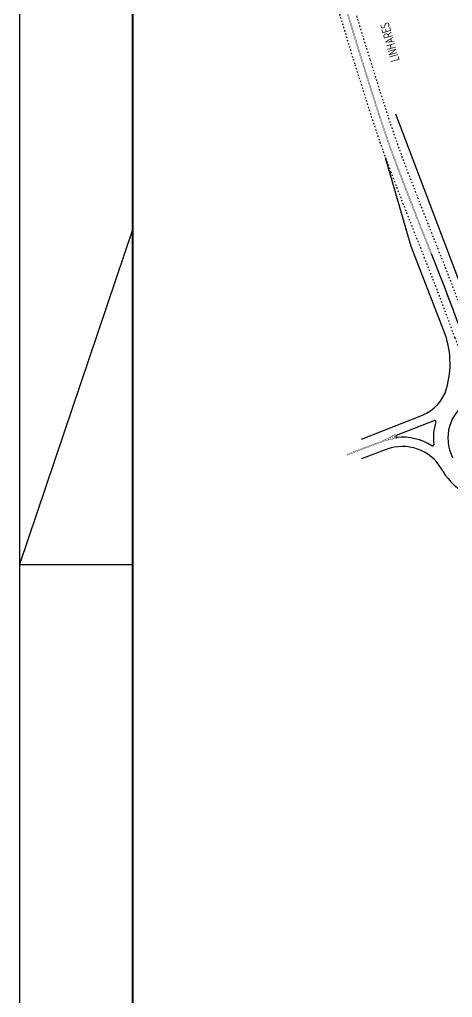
# Model space of a CAD drawing. Header units: millimetres. Extents: x 213327 to 525909, y -6334 to 157033.
# Drawn here: x 213327 to 232464, y 61273 to 104542 of the extents above; entities that cross this region are included whole.
import ezdxf

# ---------------------------------------------------------------- set-up
doc = ezdxf.new("R2010")
doc.units = ezdxf.units.MM
doc.linetypes.add('ACAD_ISO03W100', pattern=[30, 12, -18])
doc.linetypes.add('CONTINUO', pattern=[0])
for name, color, linetype in [('Arq-cota', 1, 'Continuous'), ('Arq_formato', 7, 'Continuous'), ('Topog-BR101', 2, 'Continuous')]:
    doc.layers.add(name, color=color, linetype=linetype)
doc.styles.add('CONART2-5', font='ISOCP.SHX', dxfattribs={"height": 20})

msp = doc.modelspace()

# ---------------------------------------------------------------- linework, layer by layer
at = {"layer": 'Arq_formato', "linetype": 'Continuous'}
for p, q in [((213326.81, 121029.06), (213326.81, 21029.06)), ((218326.81, 95279.06), (213326.81, 80429.05)), ((213326.81, 80429.05), (218326.81, 80429.05))]:
    msp.add_line(p, q, dxfattribs=at)
at = {"layer": 'Arq_formato', "linetype": 'Continuous', "const_width": 80}
msp.add_lwpolyline([(411326.81, 119029.06), (218326.81, 119029.06), (218326.81, 23029.06), (411326.81, 23029.06), (411326.81, 119029.06)], dxfattribs=at)
at = {"layer": 'Topog-BR101'}
for p, q in [((229991.9, 86148.98, 0), (231657.45, 86805.09, 0)), ((229535.57, 85517.51, 0), (228449.67, 85099.54, 0)), ((232391.52, 85337.21, 0), (232463.5, 85150.61, 0)), ((232042.3, 84554.74, 0), (231981.17, 84659.44, 0))]:
    msp.add_line(p, q, dxfattribs=at)
at = {"layer": 'Topog-BR101', "color": 2, "linetype": 'CONTINUO', "ltscale": 5, "const_width": 15}
for points in [[(227084.34, 108186.65), (227451.23, 106297.12, 0.02384242), (227830.25, 104744.66, 0.00383741), (228468.34, 102643.33, 0.00207647), (229190.2, 100363.45, 0.01306536), (230040.08, 97937.11, 0.00512205), (231516.95, 94166.28, -0.00970447), (232885.46, 90575.53, 0.01006299), (234627.53, 86014.49, -0.00978913), (235480.61, 83784.63), (237083.75, 79617.45), (239175.8, 74147.78), (244042.28, 61481.16)], [(227123.61, 108194.27), (227490.5, 106304.74, 0.02384242), (227868.62, 104755.99, 0.00383741), (228506.52, 102655.25, 0.00207647), (229228.28, 100375.68, 0.01306536), (230077.48, 97951.31, 0.00512205), (231554.04, 94181.25, -0.00970447), (232923.11, 90589.05, 0.01006299), (234664.6, 86029.51, -0.00978738), (235518.09, 83798.6), (237121.1, 79631.78), (239213.15, 74162.1), (244079.62, 61495.5)]]:
    msp.add_lwpolyline(points, format="xyb", dxfattribs=at)
at = {"layer": 'Topog-BR101', "color": 2, "linetype": 'ACAD_ISO03W100', "ltscale": 5}
for points in [[(227447.56, 108257.17), (227814.45, 106367.64, 0.02384242), (228185.11, 104849.45, 0.00383741), (228821.54, 102753.55, 0.00207647), (229542.48, 100476.6, 0.01306536), (230385.97, 98068.5, 0.00512205), (231860.07, 94304.73, -0.00970447), (233233.7, 90700.57, 0.01006299), (234970.45, 86153.44, -0.00977294), (235827.36, 83913.79), (237429.21, 79749.97), (239521.28, 74280.22), (244387.67, 61613.85)], [(226760.39, 108123.75), (227127.28, 106234.21, 0.02384242), (227513.76, 104651.2, 0.00383741), (228153.32, 102545.03, 0.00207647), (228876.01, 100262.53, 0.01306536), (229731.59, 97819.92, 0.00512205), (231210.93, 94042.79, -0.00970447), (232574.88, 90464.01, 0.01006299), (234321.68, 85890.57, -0.0098037), (235171.34, 83669.45), (236775.64, 79499.26), (238867.66, 74029.66), (243734.24, 61362.81)]]:
    msp.add_lwpolyline(points, format="xyb", dxfattribs=at)
at = {"layer": 'Topog-BR101', "elevation": 0}
for points in [[(236417.95, 88502.09), (235870.31, 88749.18, -0.19846332), (233357.67, 91418.8), (229958.67, 100359.94)], [(228449.67, 85976.67), (231134.1, 87034.15, 0.23310197), (232204.52, 88212.35, 0.16380927), (232089.05, 90762.19), (230639.91, 94498.56), (229506, 98425.64)]]:
    msp.add_lwpolyline(points, format="xyb", dxfattribs=at)
at = {"layer": 'Topog-BR101', "linetype": 'CONTINUO', "ltscale": 5, "const_width": 15, "elevation": 0}
for points in [[(228495.77, 85576.84), (229395.41, 85908.16, 0.03377095), (229457, 85935.69), (229843.88, 86141, -0.02816506), (229895, 86164.55), (229952.95, 86187.37)], [(229992.81, 86004.35, 0.05025126), (229513.55, 85909.04)]]:
    msp.add_lwpolyline(points, format="xyb", dxfattribs=at)
for points in [[(229871.45, 85993.7), (229799.33, 86035.6), (229834.77, 86136.17)], [(230002.94, 86005.3), (229892.03, 86069.74), (229930.34, 86178.47)], [(229513.55, 85909.04), (228509.59, 85539.31)], [(229521.25, 85933.19), (229537.11, 85978.2)], [(229521.25, 85933.19), (229546.11, 85918.75)], [(229649.89, 85946.44), (229613.94, 85967.32), (229636.33, 86030.86)], [(229759.88, 85970.53), (229706.64, 86001.46), (229733.72, 86078.34)], [(228495.35, 85576.68), (227789.51, 85298.63)], [(228510.01, 85539.46), (227804.18, 85261.41)]]:
    msp.add_lwpolyline(points, dxfattribs=at)
at = {"layer": 'Topog-BR101', "linetype": 'CONTINUO', "ltscale": 5}
msp.add_arc((139707.55, 57119.47, 0), 99022.18, 19.7509652, 21.9749953, dxfattribs=at)
at = {"layer": 'Topog-BR101'}
for centre, radius, start, end in [((234164.2, 86021.03, 0), 1900, 116.833585, 201.094414), ((234164.2, 86021.03, 0), 2540, 163.431108, 186.527513), ((234164.2, 86021.03, 0), 2540, 163.431108, 186.527513), ((234164.2, 86021.03, 0), 2540, 163.431108, 186.527513), ((231670.51, 86747.37, 0), 59.19, 358.054388, 102.746629), ((230010.23, 86102.46, 0), 50, 111.501081, 275.371709), ((230243.3, 83623.74, 0), 2439.64, 57.619604, 95.371709), ((231576.95, 85742.62, 0), 64.55, 245.15107, 350.783894), ((230254.01, 83651.01, 0), 2000, 30.279262, 111.05218), ((234235.79, 85835.44, 0), 2540, 210.279262, 246.008173)]:
    msp.add_arc(centre, radius, start, end, dxfattribs=at)

# ---------------------------------------------------------------- texts
at = {"layer": 'Arq-cota', "style": 'CONART2-5', "width": 0.822803}
msp.add_text('LINHARES', height=400, rotation=106.238314, dxfattribs=at).set_placement((230135.71, 102745.13))

doc.saveas('drawing.dxf')
